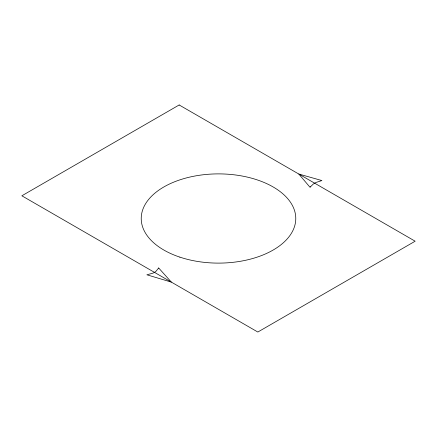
<?xml version="1.0" encoding="UTF-8"?>
<svg xmlns="http://www.w3.org/2000/svg" width="437" height="437" viewBox="0 0 437 437"><rect width="100%" height="100%" fill="white"/><g stroke="black" fill="none" stroke-linecap="round" stroke-linejoin="round"><path stroke-width="0.66" d="M158.686 267.985L155.845 271.453A14.645 8.456 0 0 1 152.895 273.158L146.887 274.797L171.348 282.105L158.686 267.985M310.527 186.763L310.106 187.375L298.788 174.024L321.905 180.563L316.208 182.382A18.234 10.526 0 0 0 313.258 184.086L310.527 186.763M179.17 104.967L21.85 195.792L257.83 332.033L415.15 241.208L179.17 104.967M179.864 257.136A77.273 44.612 0 0 0 295.773 218.5A77.273 44.612 0 0 0 179.864 179.864A77.273 44.612 0 0 0 179.864 257.136"/></g></svg>
